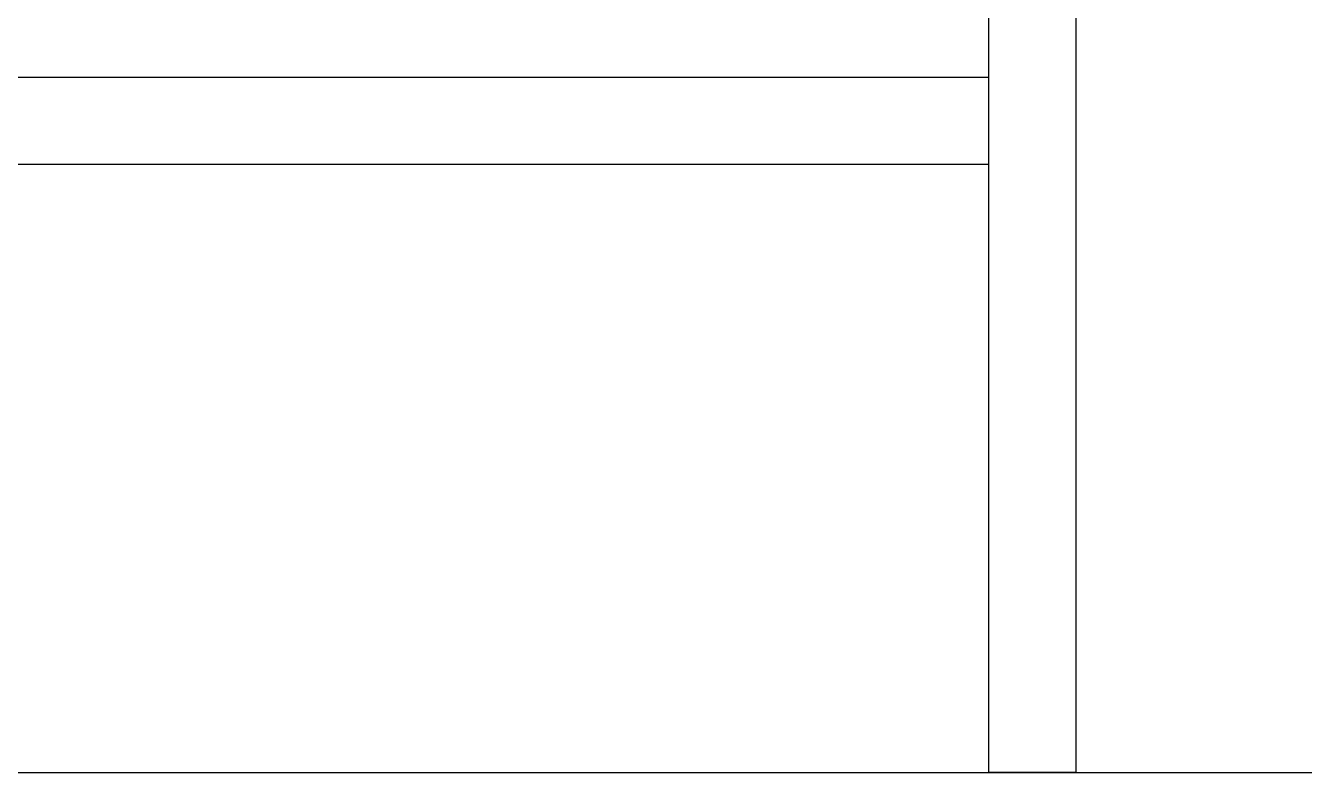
# Model space of a CAD drawing. Header units: metres. Extents: x -175 to 101, y -7 to 93.
# Drawn here: x 12.043 to 12.779, y -0.491 to -0.061 of the extents above; entities that cross this region are included whole.
import ezdxf

# ---------------------------------------------------------------- set-up
doc = ezdxf.new("R2010")
doc.units = ezdxf.units.M

# ---------------------------------------------------------------- blocks, each defined once
blk = doc.blocks.new('mueble huerto')
for p, q in [((-2.81416, 1.75878), (-2.81416, -0.49122)), ((-2.86416, -0.09122), (-2.86416, -0.05122)), ((-2.86416, -0.09122), (-4.54596, -0.09122)), ((-2.86416, -0.14122), (-2.86416, -0.09122)), ((-4.54596, -0.14122), (-2.86416, -0.14122)), ((-2.86416, -0.49122), (-2.86416, -0.14122)), ((-2.81416, -0.49122), (-2.86416, -0.49122))]:
    blk.add_line(p, q)

msp = doc.modelspace()

# ---------------------------------------------------------------- linework, layer by layer
msp.add_line((-6.32776, -0.49122), (17.58576, -0.49122))

# ---------------------------------------------------------------- block references
msp.add_blockref('mueble huerto', (15.46169, 0))

doc.saveas('drawing.dxf')
